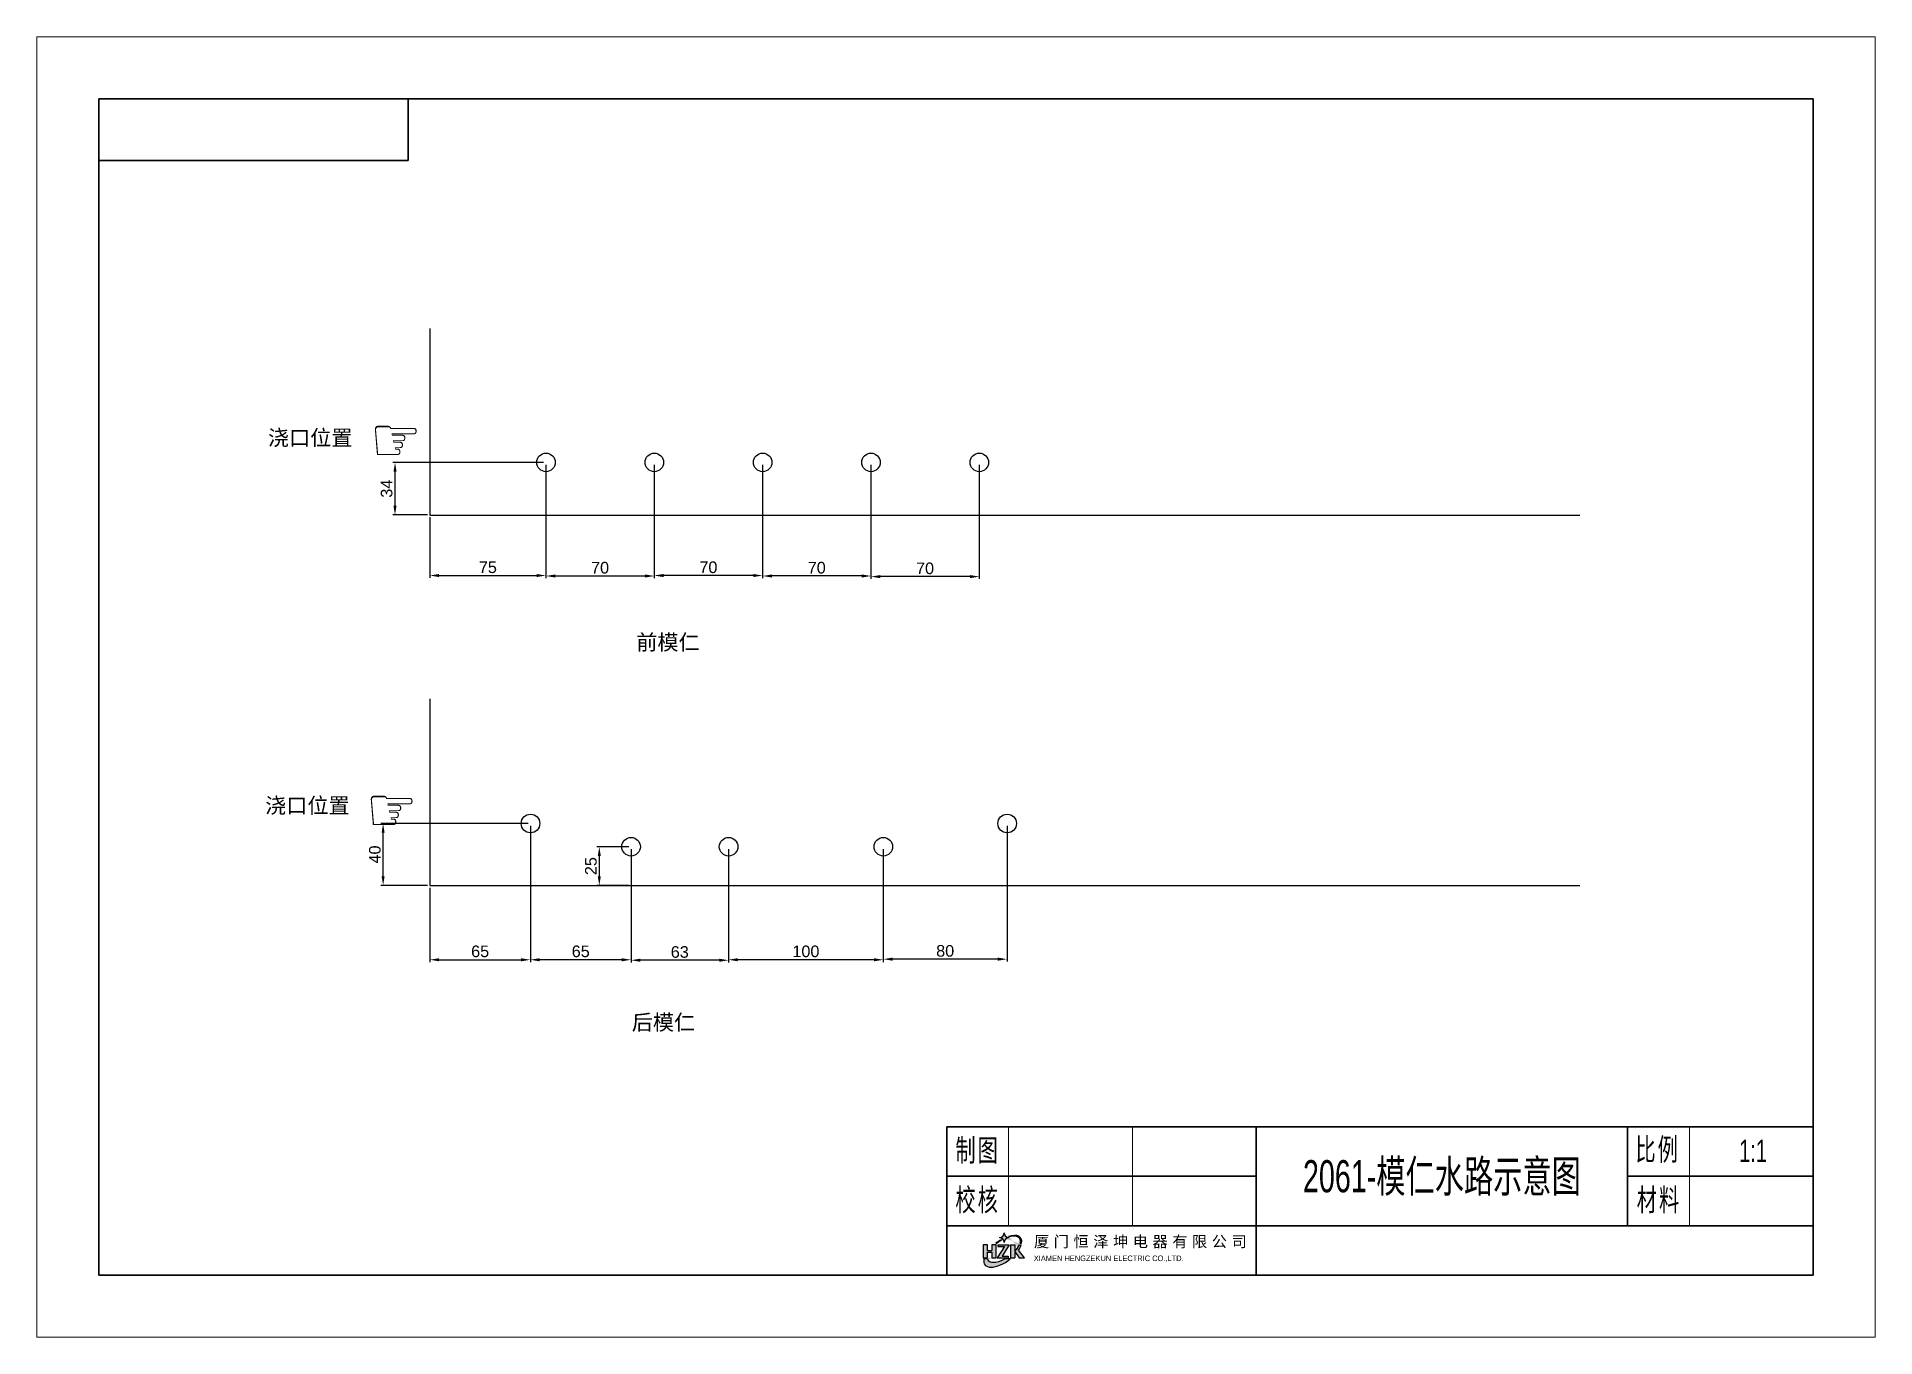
# Model space of a CAD drawing. Header units: inches. Extents: x -420 to 768, y -330 to 510.
import ezdxf
from ezdxf.enums import TextEntityAlignment as Align

# ---------------------------------------------------------------- set-up
doc = ezdxf.new("R2010")
doc.units = ezdxf.units.IN
doc.header["$MEASUREMENT"] = 0
for name, color, linetype, lineweight in [('dim', 82, 'Continuous', 9), ('文字层', 3, 'Continuous', 18), ('粗实线层', 7, 'Continuous', 35), ('细实线层', 7, 'Continuous', 18)]:
    doc.layers.add(name, color=color, linetype=linetype, lineweight=lineweight)
doc.styles.get("Standard").update_dxf_attribs({"font": 'arial.ttf'})
doc.styles.add('标准', font='FSGB2312.ttf', dxfattribs={"width": 0.667})
doc.dimstyles.new('ISO-25', dxfattribs={"dimscale": 3, "dimtxt": 2.5, "dimasz": 2.5, "dimexe": 1.25, "dimexo": 0.625, "dimtad": 1, "dimtxsty": 'Standard', "dimcen": 2.5, "dimadec": 0, "dimazin": 0, "dimtfac": 1, "dimtmove": 0, "dimatfit": 3, "dimfxl": 0, "dimarcsym": 0})

# ---------------------------------------------------------------- blocks, each defined once
blk = doc.blocks.new('A4图框')
at = {"layer": '粗实线层'}
for p, q in [((-138.5, 95), (-138.5, -95)), ((138.5, 95), (-138.5, 95)), ((-88.5, 95), (-88.5, 85)), ((138.5, -95), (138.5, 95)), ((-88.5, 85), (-138.5, 85)), ((-138.5, -95), (138.5, -95))]:
    blk.add_line(p, q, dxfattribs=at)
at = {"layer": '细实线层'}
for p, q in [((148.5, 105), (-148.5, 105)), ((-148.5, 105), (-148.5, -105)), ((148.5, -105), (148.5, 105)), ((-148.5, -105), (148.5, -105))]:
    blk.add_line(p, q, dxfattribs=at)
at = {"layer": '文字层', "style": '标准', "width": 0.667}
blk.add_attdef('图纸编号', text='', height=5.19, rotation=180, dxfattribs=at).set_placement((-113.41, 90), align=Align.MIDDLE_CENTER)
blk = doc.blocks.new('A4标题栏')
h = blk.add_hatch(color=3)
h.dxf.hatch_style = 1
h.paths.add_polyline_path([(-132, 4.92), (-132.71, 4.92), (-132.71, 4.01), (-133.41, 4.01), (-133.41, 4.92), (-134.11, 4.92), (-134.11, 2.82), (-133.41, 2.82), (-133.41, 3.73), (-132.71, 3.73), (-132.71, 2.82), (-132, 2.82)])
h.paths.add_polyline_path([(-129.9, 4.92), (-131.74, 4.92), (-131.74, 4.64), (-130.67, 4.64), (-131.83, 2.82), (-130.07, 2.82), (-130.07, 3.1), (-131.02, 3.1)])
h.paths.add_polyline_path([(-129.02, 4.92), (-129.67, 4.92), (-129.67, 2.82), (-129.02, 2.82)])
edge = h.paths.add_edge_path()
edge.add_ellipse((-130.95, 3.87), major_axis=(-2.89, -2.17), ratio=0.475526, start_angle=127.0084, end_angle=146.5686)
edge.add_line((-127.97, 4.92), (-128.25, 4.92))
edge.add_ellipse((-130.78, 4.22), major_axis=(-2.55, -1.75), ratio=0.462381, start_angle=113.418, end_angle=143.4361, ccw=False)
edge.add_line((-129.02, 3.83), (-128.29, 2.82))
edge.add_line((-128.29, 2.82), (-127.44, 2.82))
edge.add_line((-127.44, 2.82), (-128.39, 4.08))
h.paths.add_polyline_path([(-129.95, 6.08, -0.414214), (-130.71, 6.84, -0.414214), (-131.47, 6.08, -0.414214), (-130.71, 5.32, -0.414214)])
h = blk.add_hatch(color=3)
h.dxf.hatch_style = 1
edge = h.paths.add_edge_path()
edge.add_ellipse((-130.78, 4.22), major_axis=(-2.55, -1.75), ratio=0.462381, start_angle=259.9884, end_angle=277.0287, ccw=False)
edge.add_arc((-131.47, 5.32), 0.495, 47.0815, 59.7575)
edge.add_ellipse((-130.95, 3.87), major_axis=(-2.89, -2.17), ratio=0.475526, start_angle=255.3223, end_angle=271.8023)
edge.add_line((-132.07, 5.18), (-131.89, 5.18))
edge = h.paths.add_edge_path()
edge.add_ellipse((-130.95, 3.87), major_axis=(-2.89, -2.17), ratio=0.475526, start_angle=152.9499, end_angle=232.8461)
edge.add_arc((-129.74, 6.93), 0.709, 246.2468, 261.3719)
edge.add_ellipse((-130.78, 4.22), major_axis=(-2.55, -1.75), ratio=0.462381, start_angle=150.9505, end_angle=232.0867, ccw=False)
edge.add_line((-128.15, 5.18), (-127.9, 5.18))
edge = h.paths.add_edge_path()
edge.add_ellipse((-130.95, 3.87), major_axis=(-2.89, -2.17), ratio=0.475526, start_angle=330.9377, end_angle=453.8146)
edge.add_line((-129.73, 2.64), (-130.63, 2.64))
edge.add_ellipse((-130.78, 4.22), major_axis=(-2.55, -1.75), ratio=0.462381, start_angle=352.501, end_angle=435.4781, ccw=False)
edge.add_line((-133.41, 2.64), (-133.98, 2.64))
h.paths.add_polyline_path([(-124.92, 1.33), (-97.75, 1.33), (-97.75, 2.79), (-124.92, 2.79)], flags=9)
h.paths.add_polyline_path([(-125.19, 3.38), (-97.3, 3.38), (-97.3, 6.3), (-125.19, 6.3)], flags=9)
at = {"color": 3}
for p, q in [((-133.41, 4.92), (-134.11, 4.92)), ((-134.11, 4.92), (-134.11, 2.82)), ((-133.41, 4.01), (-133.41, 4.92)), ((-133.41, 4.01), (-132.71, 4.01)), ((-133.41, 2.82), (-133.41, 3.73)), ((-133.41, 3.73), (-132.71, 3.73)), ((-132.71, 4.92), (-132.71, 4.01)), ((-132, 4.92), (-132.71, 4.92)), ((-132.71, 3.73), (-132.71, 2.82)), ((-132.07, 5.18), (-131.89, 5.18)), ((-132, 2.82), (-132, 4.92)), ((-130.67, 4.64), (-131.83, 2.82)), ((-131.74, 4.92), (-129.9, 4.92)), ((-131.74, 4.92), (-131.74, 4.64)), ((-131.74, 4.64), (-130.67, 4.64)), ((-129.9, 4.92), (-131.02, 3.1)), ((-131.02, 3.1), (-130.07, 3.1)), ((-130.07, 3.1), (-130.07, 2.82)), ((-129.67, 4.92), (-129.02, 4.92)), ((-129.67, 4.92), (-129.67, 2.82)), ((-129.02, 4.92), (-129.02, 2.82)), ((-129.02, 3.83), (-128.29, 2.82)), ((-127.44, 2.82), (-128.39, 4.08)), ((-128.25, 4.92), (-127.97, 4.92)), ((-128.15, 5.18), (-127.9, 5.18)), ((-134.11, 2.82), (-133.41, 2.82)), ((-132.71, 2.82), (-132, 2.82)), ((-131.83, 2.82), (-130.07, 2.82)), ((-129.67, 2.82), (-129.02, 2.82)), ((-128.29, 2.82), (-127.44, 2.82))]:
    blk.add_line(p, q, dxfattribs=at)
for points in [[(-133.41, 2.64), (-133.98, 2.64)], [(-129.73, 2.64), (-130.63, 2.64)]]:
    blk.add_lwpolyline(points, dxfattribs=at)
for centre, radius, start, end in [((-131.47, 6.84), 0.758, 270, 0), ((-131.47, 5.32), 0.758, 0, 90), ((-129.95, 6.84), 0.758, 180, 270), ((-129.95, 5.32), 0.758, 90, 180), ((-129.74, 6.93), 0.709, 246.2468, 261.3719), ((-131.47, 5.32), 0.495, 47.0815, 59.7575)]:
    blk.add_arc(centre, radius, start, end, dxfattribs=at)
for centre, major_axis, ratio, start_param, end_param in [((-130.95, 3.87), (-2.89, -2.17), 0.475526, 2.66948, 4.06393), ((-130.78, 4.22), (-2.55, -1.75), 0.462381, 2.634582, 4.050677), ((-130.95, 3.87), (-2.89, -2.17), 0.475526, 4.456214, 4.743846), ((-130.78, 4.22), (-2.55, -1.75), 0.462381, 4.537653, 4.835062), ((-130.78, 4.22), (-2.55, -1.75), 0.462381, 1.979518, 2.503433), ((-130.95, 3.87), (-2.89, -2.17), 0.475526, 2.216715, 2.558104), ((-130.95, 3.87), (-2.89, -2.17), 0.475526, 5.775953, 7.920559), ((-130.78, 4.22), (-2.55, -1.75), 0.462381, 6.152303, 7.600527)]:
    blk.add_ellipse(centre, major_axis=major_axis, ratio=ratio, start_param=start_param, end_param=end_param, dxfattribs=at)
at = {"layer": '粗实线层'}
for p, q in [((-140, 24), (-140, 0)), ((-140, 24), (0, 24)), ((-90, 24), (-90, 0)), ((-30, 24), (-30, 8)), ((0, 24), (0, 0)), ((0, 24), (0, 8)), ((-140, 16), (-90, 16)), ((-30, 16), (0, 16)), ((-140, 8), (0, 8)), ((-140, 0), (0, 0))]:
    blk.add_line(p, q, dxfattribs=at)
at = {"layer": '细实线层'}
for p, q in [((-130, 24), (-130, 8)), ((-110, 24), (-110, 8)), ((-20, 24), (-20, 8))]:
    blk.add_line(p, q, dxfattribs=at)
at = {"color": 3, "attachment_point": 1}
for s, insert, char_height in [('{\\f汉仪综艺体简|b0|i0|c134|p49;\\T1.3;厦门恒泽坤电器有限公司}', (-125.9, 6.35), 1.8), ('{\\f汉仪综艺体简|b0|i0|c134|p49;XIAMEN HENGZEKUN ELECTRIC CO.,LTD.}', (-125.93, 3.19), 0.9)]:
    blk.add_mtext_dynamic_manual_height_columns(s, width=1520, gutter_width=12.5, heights=[0], dxfattribs=dict(at, insert=insert, char_height=char_height))
at = {"layer": '文字层', "char_height": 3.597, "width": 18, "attachment_point": 5, "line_spacing_factor": 0.963108, "style": '标准'}
for s, insert in [('\\T1.1;制图', (-135, 20)), ('{\\T1.1;比例}', (-25.15, 20.14)), ('\\T1.1;校核', (-135, 12)), ('{\\T1.1;材料}', (-24.93, 12.02))]:
    blk.add_mtext(s, dxfattribs=dict(at, insert=insert))
at = {"layer": '文字层', "style": '标准', "width": 0.667}
for tag, height, p in [('制图签名', 3.63, (-120, 20)), ('制图日期', 3.63, (-100, 20)), ('图纸比例', 3.63, (-9.73, 20.09)), ('图纸名称', 5.19, (-60, 16)), ('校核签名', 3.63, (-120, 12)), ('校核日期', 3.63, (-100, 12)), ('材料', 3.63, (-9.94, 12.38)), ('图纸编号', 3.63, (-45, 4))]:
    blk.add_attdef(tag, text='', height=height, dxfattribs=at).set_placement(p, align=Align.MIDDLE_CENTER)
blk = doc.blocks.new('A4A-B-Marked')
blk.add_blockref('A4图框', (0, 0))
blk.add_blockref('A4标题栏', (138.5, -95)).add_auto_attribs({'图纸比例': '1:1', '图纸名称': '2061-模仁水路示意图'})
blk = doc.blocks.new('*D16')
at = {"layer": 'Defpoints', "color": 0, "transparency": 16777216}
for p in [(-188.1, 235.3), (-90.6, 235.3), (-165.6, 201.3)]:
    blk.add_point(p, dxfattribs=at)
at = {"layer": 'dim', "color": 0, "lineweight": -2, "transparency": 16777216}
for p, q in [((-92.1, 235.3), (-189.6, 235.3)), ((-188.1, 207.3), (-188.1, 229.3)), ((-167.1, 201.3), (-189.6, 201.3))]:
    blk.add_line(p, q, dxfattribs=at)
at = {"layer": 'dim', "color": 0, "transparency": 16777216}
for points in [[(-189.1, 229.3), (-187.1, 229.3), (-188.1, 235.3)], [(-189.1, 207.3), (-187.1, 207.3), (-188.1, 201.3)]]:
    blk.add_solid(points, dxfattribs=at)
at = {"layer": 'dim', "color": 0, "transparency": 16777216, "insert": (-193.5, 218.3), "char_height": 7.5, "attachment_point": 5, "rotation": 90}
blk.add_mtext('34', dxfattribs=at)
blk = doc.blocks.new('*D17')
at = {"layer": 'Defpoints', "color": 0, "transparency": 16777216}
for p in [(-90.6, 235.3), (-165.6, 201.3), (-90.6, 162.2)]:
    blk.add_point(p, dxfattribs=at)
at = {"layer": 'dim', "color": 0, "lineweight": -2, "transparency": 16777216}
for p, q in [((-90.6, 233.8), (-90.6, 160.7)), ((-165.6, 199.8), (-165.6, 160.7)), ((-159.6, 162.2), (-96.6, 162.2))]:
    blk.add_line(p, q, dxfattribs=at)
at = {"layer": 'dim', "color": 0, "transparency": 16777216}
for points in [[(-159.6, 163.2), (-159.6, 161.2), (-165.6, 162.2)], [(-96.6, 163.2), (-96.6, 161.2), (-90.6, 162.2)]]:
    blk.add_solid(points, dxfattribs=at)
at = {"layer": 'dim', "color": 0, "transparency": 16777216, "insert": (-128.1, 167.5), "char_height": 7.5, "attachment_point": 5}
blk.add_mtext('75', dxfattribs=at)
blk = doc.blocks.new('*D18')
at = {"layer": 'Defpoints', "color": 0, "transparency": 16777216}
for p in [(-90.6, 235.3), (-20.6, 235.3), (-20.6, 161.9)]:
    blk.add_point(p, dxfattribs=at)
at = {"layer": 'dim', "color": 0, "lineweight": -2, "transparency": 16777216}
for p, q in [((-90.6, 233.8), (-90.6, 160.4)), ((-20.6, 233.8), (-20.6, 160.4)), ((-84.6, 161.9), (-26.6, 161.9))]:
    blk.add_line(p, q, dxfattribs=at)
at = {"layer": 'dim', "color": 0, "transparency": 16777216}
for points in [[(-84.6, 162.9), (-84.6, 160.9), (-90.6, 161.9)], [(-26.6, 162.9), (-26.6, 160.9), (-20.6, 161.9)]]:
    blk.add_solid(points, dxfattribs=at)
at = {"layer": 'dim', "color": 0, "transparency": 16777216, "insert": (-55.6, 167.2), "char_height": 7.5, "attachment_point": 5}
blk.add_mtext('70', dxfattribs=at)
blk = doc.blocks.new('*D19')
at = {"layer": 'Defpoints', "color": 0, "transparency": 16777216}
for p in [(-20.6, 235.3), (49.4, 235.3), (-20.6, 162.2)]:
    blk.add_point(p, dxfattribs=at)
at = {"layer": 'dim', "color": 0, "lineweight": -2, "transparency": 16777216}
for p, q in [((-20.6, 233.8), (-20.6, 160.7)), ((49.4, 233.8), (49.4, 160.7)), ((43.4, 162.2), (-14.6, 162.2))]:
    blk.add_line(p, q, dxfattribs=at)
at = {"layer": 'dim', "color": 0, "transparency": 16777216}
for points in [[(-14.6, 163.2), (-14.6, 161.2), (-20.6, 162.2)], [(43.4, 163.2), (43.4, 161.2), (49.4, 162.2)]]:
    blk.add_solid(points, dxfattribs=at)
at = {"layer": 'dim', "color": 0, "transparency": 16777216, "insert": (14.4, 167.5), "char_height": 7.5, "attachment_point": 5}
blk.add_mtext('70', dxfattribs=at)
blk = doc.blocks.new('*D20')
at = {"layer": 'Defpoints', "color": 0, "transparency": 16777216}
for p in [(49.4, 235.3), (119.4, 235.3), (49.4, 161.9)]:
    blk.add_point(p, dxfattribs=at)
at = {"layer": 'dim', "color": 0, "lineweight": -2, "transparency": 16777216}
for p, q in [((49.4, 233.8), (49.4, 160.4)), ((119.4, 233.8), (119.4, 160.4)), ((113.4, 161.9), (55.4, 161.9))]:
    blk.add_line(p, q, dxfattribs=at)
at = {"layer": 'dim', "color": 0, "transparency": 16777216}
for points in [[(55.4, 162.9), (55.4, 160.9), (49.4, 161.9)], [(113.4, 162.9), (113.4, 160.9), (119.4, 161.9)]]:
    blk.add_solid(points, dxfattribs=at)
at = {"layer": 'dim', "color": 0, "transparency": 16777216, "insert": (84.4, 167.2), "char_height": 7.5, "attachment_point": 5}
blk.add_mtext('70', dxfattribs=at)
blk = doc.blocks.new('*D21')
at = {"layer": 'Defpoints', "color": 0, "transparency": 16777216}
for p in [(119.4, 235.3), (189.4, 235.3), (119.4, 161.5)]:
    blk.add_point(p, dxfattribs=at)
at = {"layer": 'dim', "color": 0, "lineweight": -2, "transparency": 16777216}
for p, q in [((119.4, 233.8), (119.4, 160)), ((189.4, 233.8), (189.4, 160)), ((183.4, 161.5), (125.4, 161.5))]:
    blk.add_line(p, q, dxfattribs=at)
at = {"layer": 'dim', "color": 0, "transparency": 16777216}
for points in [[(125.4, 162.5), (125.4, 160.5), (119.4, 161.5)], [(183.4, 162.5), (183.4, 160.5), (189.4, 161.5)]]:
    blk.add_solid(points, dxfattribs=at)
at = {"layer": 'dim', "color": 0, "transparency": 16777216, "insert": (154.4, 166.8), "char_height": 7.5, "attachment_point": 5}
blk.add_mtext('70', dxfattribs=at)
blk = doc.blocks.new('*D22')
at = {"layer": 'Defpoints', "color": 0, "transparency": 16777216}
for p in [(-195.8, 2), (-100.6, 2), (-165.6, -38)]:
    blk.add_point(p, dxfattribs=at)
at = {"layer": 'dim', "color": 0, "lineweight": -2, "transparency": 16777216}
for p, q in [((-102.1, 2), (-197.3, 2)), ((-195.8, -32), (-195.8, -4)), ((-167.1, -38), (-197.3, -38))]:
    blk.add_line(p, q, dxfattribs=at)
at = {"layer": 'dim', "color": 0, "transparency": 16777216}
for points in [[(-196.8, -4), (-194.8, -4), (-195.8, 2)], [(-196.8, -32), (-194.8, -32), (-195.8, -38)]]:
    blk.add_solid(points, dxfattribs=at)
at = {"layer": 'dim', "color": 0, "transparency": 16777216, "insert": (-201.1, -18), "char_height": 7.5, "attachment_point": 5, "rotation": 90}
blk.add_mtext('40', dxfattribs=at)
blk = doc.blocks.new('*D23')
at = {"layer": 'Defpoints', "color": 0, "transparency": 16777216}
for p in [(-35.6, -13), (-56.1, -38), (-35.6, -38)]:
    blk.add_point(p, dxfattribs=at)
at = {"layer": 'dim', "color": 0, "lineweight": -2, "transparency": 16777216}
for p, q in [((-37.1, -13), (-57.6, -13)), ((-56.1, -19), (-56.1, -32)), ((-37.1, -38), (-57.6, -38))]:
    blk.add_line(p, q, dxfattribs=at)
at = {"layer": 'dim', "color": 0, "transparency": 16777216}
for points in [[(-57.1, -19), (-55.1, -19), (-56.1, -13)], [(-57.1, -32), (-55.1, -32), (-56.1, -38)]]:
    blk.add_solid(points, dxfattribs=at)
at = {"layer": 'dim', "color": 0, "transparency": 16777216, "insert": (-61.5, -25.5), "char_height": 7.5, "attachment_point": 5, "rotation": 90}
blk.add_mtext('25', dxfattribs=at)
blk = doc.blocks.new('*D24')
at = {"layer": 'Defpoints', "color": 0, "transparency": 16777216}
for p in [(-100.6, 2), (-165.6, -38), (-100.6, -86)]:
    blk.add_point(p, dxfattribs=at)
at = {"layer": 'dim', "color": 0, "lineweight": -2, "transparency": 16777216}
for p, q in [((-100.6, 0.5), (-100.6, -87.5)), ((-165.6, -39.5), (-165.6, -87.5)), ((-159.6, -86), (-106.6, -86))]:
    blk.add_line(p, q, dxfattribs=at)
at = {"layer": 'dim', "color": 0, "transparency": 16777216}
for points in [[(-159.6, -85), (-159.6, -87), (-165.6, -86)], [(-106.6, -85), (-106.6, -87), (-100.6, -86)]]:
    blk.add_solid(points, dxfattribs=at)
at = {"layer": 'dim', "color": 0, "transparency": 16777216, "insert": (-133.1, -80.6), "char_height": 7.5, "attachment_point": 5}
blk.add_mtext('65', dxfattribs=at)
blk = doc.blocks.new('*D25')
at = {"layer": 'Defpoints', "color": 0, "transparency": 16777216}
for p in [(-100.6, 2), (-35.6, -13), (-100.6, -86)]:
    blk.add_point(p, dxfattribs=at)
at = {"layer": 'dim', "color": 0, "lineweight": -2, "transparency": 16777216}
for p, q in [((-100.6, 0.5), (-100.6, -87.5)), ((-35.6, -14.5), (-35.6, -87.5)), ((-41.6, -86), (-94.6, -86))]:
    blk.add_line(p, q, dxfattribs=at)
at = {"layer": 'dim', "color": 0, "transparency": 16777216}
for points in [[(-94.6, -85), (-94.6, -87), (-100.6, -86)], [(-41.6, -85), (-41.6, -87), (-35.6, -86)]]:
    blk.add_solid(points, dxfattribs=at)
at = {"layer": 'dim', "color": 0, "transparency": 16777216, "insert": (-68.1, -80.6), "char_height": 7.5, "attachment_point": 5}
blk.add_mtext('65', dxfattribs=at)
blk = doc.blocks.new('*D26')
at = {"layer": 'Defpoints', "color": 0, "transparency": 16777216}
for p in [(-35.6, -13), (27.4, -13), (-35.6, -86.3)]:
    blk.add_point(p, dxfattribs=at)
at = {"layer": 'dim', "color": 0, "lineweight": -2, "transparency": 16777216}
for p, q in [((-35.6, -14.5), (-35.6, -87.8)), ((27.4, -14.5), (27.4, -87.8)), ((21.4, -86.3), (-29.6, -86.3))]:
    blk.add_line(p, q, dxfattribs=at)
at = {"layer": 'dim', "color": 0, "transparency": 16777216}
for points in [[(-29.6, -85.3), (-29.6, -87.3), (-35.6, -86.3)], [(21.4, -85.3), (21.4, -87.3), (27.4, -86.3)]]:
    blk.add_solid(points, dxfattribs=at)
at = {"layer": 'dim', "color": 0, "transparency": 16777216, "insert": (-4.1, -81), "char_height": 7.5, "attachment_point": 5}
blk.add_mtext('63', dxfattribs=at)
blk = doc.blocks.new('*D27')
at = {"layer": 'Defpoints', "color": 0, "transparency": 16777216}
for p in [(27.4, -13), (127.4, -13), (27.4, -86)]:
    blk.add_point(p, dxfattribs=at)
at = {"layer": 'dim', "color": 0, "lineweight": -2, "transparency": 16777216}
for p, q in [((27.4, -14.5), (27.4, -87.5)), ((127.4, -14.5), (127.4, -87.5)), ((121.4, -86), (33.4, -86))]:
    blk.add_line(p, q, dxfattribs=at)
at = {"layer": 'dim', "color": 0, "transparency": 16777216}
for points in [[(33.4, -85), (33.4, -87), (27.4, -86)], [(121.4, -85), (121.4, -87), (127.4, -86)]]:
    blk.add_solid(points, dxfattribs=at)
at = {"layer": 'dim', "color": 0, "transparency": 16777216, "insert": (77.4, -80.6), "char_height": 7.5, "attachment_point": 5}
blk.add_mtext('100', dxfattribs=at)
blk = doc.blocks.new('*D28')
at = {"layer": 'Defpoints', "color": 0, "transparency": 16777216}
for p in [(207.4, 2), (127.4, -13), (127.4, -85.6)]:
    blk.add_point(p, dxfattribs=at)
at = {"layer": 'dim', "color": 0, "lineweight": -2, "transparency": 16777216}
for p, q in [((207.4, 0.5), (207.4, -87.1)), ((127.4, -14.5), (127.4, -87.1)), ((201.4, -85.6), (133.4, -85.6))]:
    blk.add_line(p, q, dxfattribs=at)
at = {"layer": 'dim', "color": 0, "transparency": 16777216}
for points in [[(133.4, -84.6), (133.4, -86.6), (127.4, -85.6)], [(201.4, -84.6), (201.4, -86.6), (207.4, -85.6)]]:
    blk.add_solid(points, dxfattribs=at)
at = {"layer": 'dim', "color": 0, "transparency": 16777216, "insert": (167.4, -80.3), "char_height": 7.5, "attachment_point": 5}
blk.add_mtext('80', dxfattribs=at)
blk = doc.blocks.new('fh_4')
at = {"color": 1, "insert": (0, 0), "char_height": 10, "attachment_point": 1}
blk.add_mtext('{\\fWingdings|b0|i0|c2|p2;F}', dxfattribs=at)

msp = doc.modelspace()

# ---------------------------------------------------------------- linework, layer by layer
for p, q in [((-165.553, 321.85), (-165.553, 201.266)), ((-165.553, 201.266), (577.547, 201.266)), ((-165.553, 82.6), (-165.553, -37.984)), ((-165.553, -37.984), (577.547, -37.984))]:
    msp.add_line(p, q)
for centre in [(-90.553, 235.266), (-20.553, 235.266), (49.447, 235.266), (119.447, 235.266), (189.447, 235.266), (-100.553, 2.016), (207.447, 2.016), (-35.553, -12.984), (27.447, -12.984), (127.447, -12.984)]:
    msp.add_circle(centre, 6)

# ---------------------------------------------------------------- block references
for name, p, xscale, yscale, zscale in [('A4A-B-Marked', (174.398, 90.195), 4, 4, 4), ('fh_4', (-204.347, 265.439), 2.957792112217248, 2.957792112217248, 2.957792112217248), ('fh_4', (-207.007, 26.447), 2.957792112217248, 2.957792112217248, 2.957792112217248)]:
    msp.add_blockref(name, p, dxfattribs=dict(xscale=xscale, yscale=yscale, zscale=zscale))

# ---------------------------------------------------------------- texts
at = {"char_height": 10, "attachment_point": 1}
for s, insert in [('{\\fSimSun|b0|i0|c134|p2;浇口位置}', (-270.157, 256.202)), ('{\\fSimSun|b0|i0|c134|p2;前模仁}', (-32.186, 124.133)), ('{\\fSimSun|b0|i0|c134|p2;浇口位置}', (-272.007, 18.68)), ('{\\fSimSun|b0|i0|c134|p2;后模仁}', (-35.103, -121.426))]:
    msp.add_mtext_dynamic_manual_height_columns(s, width=70.89526, gutter_width=1, heights=[0], dxfattribs=dict(at, insert=insert))

# ---------------------------------------------------------------- dimensions: what is measured, and where the dimension line sits
at = {"layer": 'dim'}
for base, p1, p2, picture, middle in [((-188.144, 235.266), (-165.553, 201.266), (-90.553, 235.266), '*D16', (-193.475, 218.266)), ((-195.785, 2.016), (-165.553, -37.984), (-100.553, 2.016), '*D22', (-201.113, -17.984)), ((-56.145, -37.984), (-35.553, -12.984), (-35.553, -37.984), '*D23', (-61.474, -25.484))]:
    dim = msp.add_linear_dim(base=base, p1=p1, p2=p2, angle=90, dimstyle='ISO-25', override={"dimasz": 2, "dimexe": 0.49975, "dimexo": 0.49975, "dimgap": 0.49975}, dxfattribs=at)
    dim.commit()
    dim.dimension.update_dxf_attribs({"geometry": picture, "text_midpoint": middle})
for base, p1, p2, picture, middle in [((-90.553, 162.216), (-165.553, 201.266), (-90.553, 235.266), '*D17', (-128.053, 167.529)), ((-20.553, 161.852), (-90.553, 235.266), (-20.553, 235.266), '*D18', (-55.553, 167.181)), ((-20.553, 162.216), (49.447, 235.266), (-20.553, 235.266), '*D19', (14.447, 167.544)), ((49.447, 161.86), (119.447, 235.266), (49.447, 235.266), '*D20', (84.447, 167.189)), ((119.447, 161.505), (189.447, 235.266), (119.447, 235.266), '*D21', (154.447, 166.834)), ((-100.553, -85.964), (-165.553, -37.984), (-100.553, 2.016), '*D24', (-133.053, -80.636)), ((-100.553, -85.964), (-35.553, -12.984), (-100.553, 2.016), '*D25', (-68.053, -80.636)), ((127.447, -85.599), (207.447, 2.016), (127.447, -12.984), '*D28', (167.447, -80.27)), ((-35.553, -86.329), (27.447, -12.984), (-35.553, -12.984), '*D26', (-4.053, -80.998)), ((27.447, -85.964), (127.447, -12.984), (27.447, -12.984), '*D27', (77.447, -80.636))]:
    dim = msp.add_linear_dim(base=base, p1=p1, p2=p2, dimstyle='ISO-25', override={"dimasz": 2, "dimexe": 0.49975, "dimexo": 0.49975, "dimgap": 0.49975}, dxfattribs=at)
    dim.commit()
    dim.dimension.update_dxf_attribs({"geometry": picture, "text_midpoint": middle})

doc.saveas('drawing.dxf')
